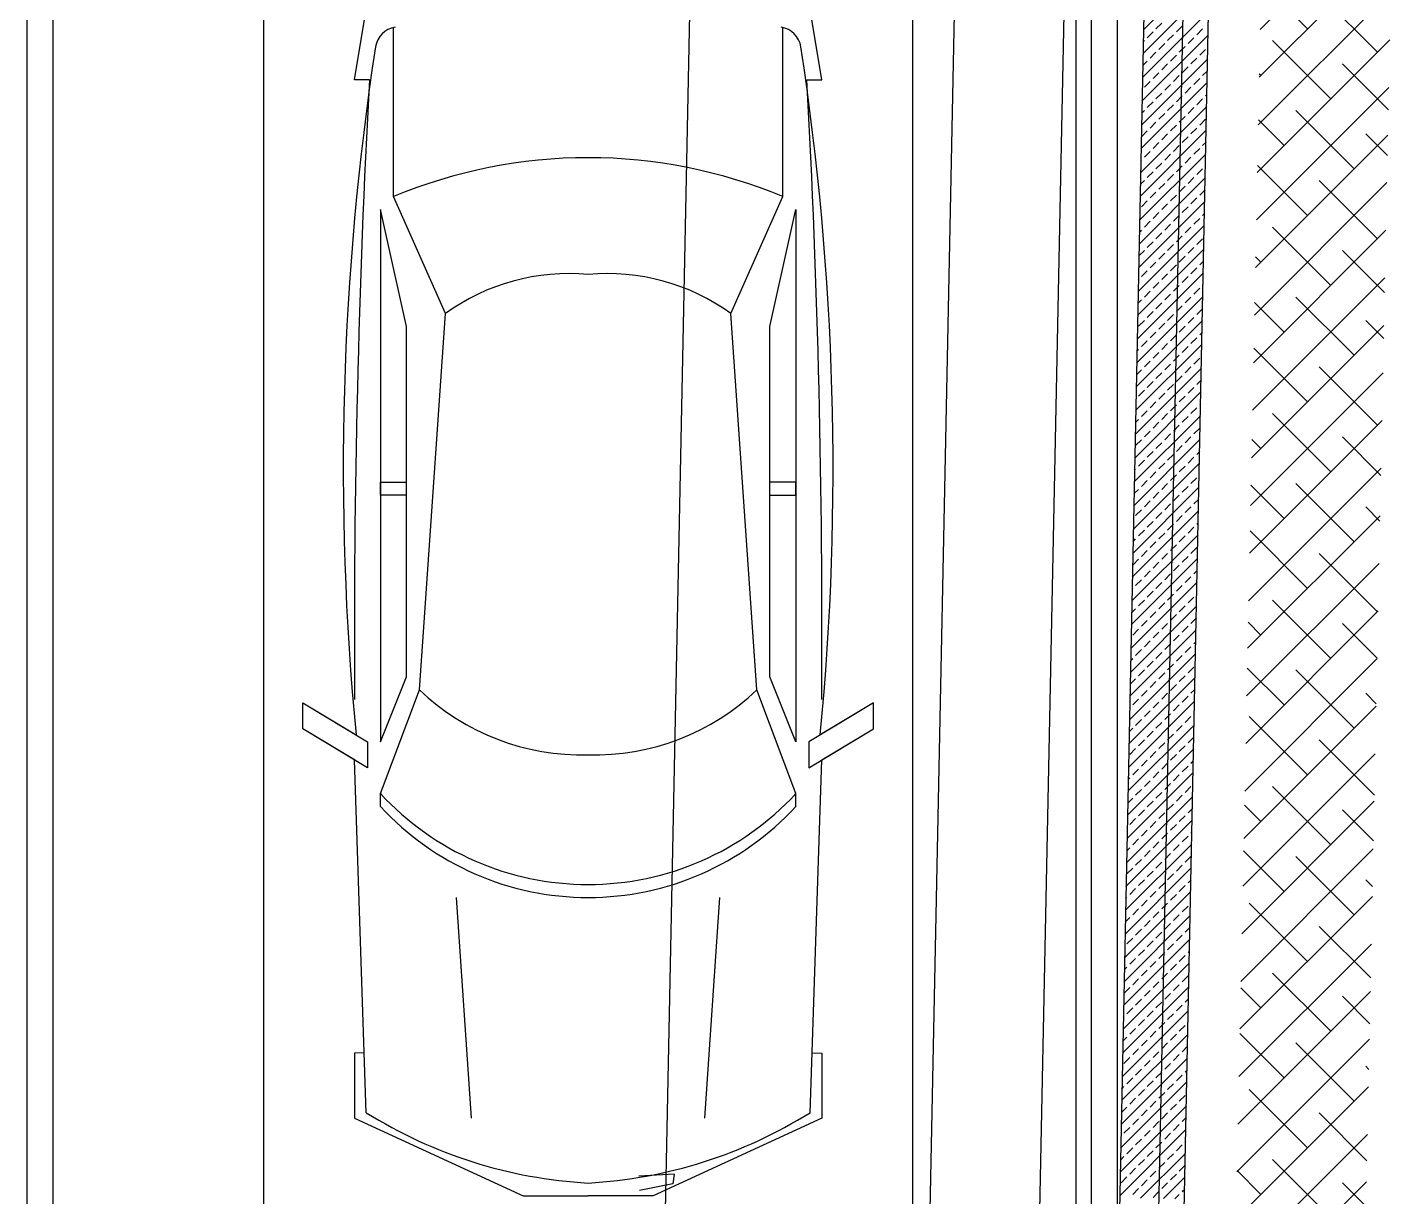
# Model space of a CAD drawing. Header units: millimetres. Extents: x 43168.9 to 43194.6, y -25545.1 to -25543.4.
# Drawn here: x 43171.0301 to 43171.1353, y -25544.7537 to -25544.6636 of the extents above; entities that cross this region are included whole.
import ezdxf

# ---------------------------------------------------------------- set-up
doc = ezdxf.new("R2010")
doc.units = ezdxf.units.MM
doc.header["$LTSCALE"] = 200
doc.linetypes.add('DASHDOT', pattern=[1, 0.5, -0.25, 0, -0.25])
doc.linetypes.add('DASHDOT2', pattern=[0.5, 0.25, -0.125, 0, -0.125])
for name, color, linetype in [('aks_sgh', 5, 'DASHDOT2'), ('kolon-b.a_sgh', 6, 'Continuous'), ('merdi_sgh', 3, 'Continuous'), ('olcuic_sgh', 183, 'Continuous'), ('sembol_sgh', 8, 'Continuous'), ('tarama-betonarme_sgh', 223, 'Continuous'), ('tarama-zemin_sgh', 197, 'Continuous'), ('yapi-yaklasma_sgh', 41, 'DASHDOT')]:
    doc.layers.add(name, color=color, linetype=linetype)

msp = doc.modelspace()

# ---------------------------------------------------------------- linework, layer by layer
at = {"color": 0}
for p, q in [((43171.05528721934, -25544.6676161719), (43171.05606099041, -25544.6629735455)), ((43171.09128782793, -25544.6676161719), (43171.09051405686, -25544.6629735455)), ((43171.05828727006, -25544.67661632405), (43171.05828727006, -25544.66359196309)), ((43171.08828777722, -25544.67661632405), (43171.08828777722, -25544.66359196309)), ((43171.05642898903, -25544.6676161719), (43171.05528721934, -25544.6676161719)), ((43171.05628723625, -25544.6676161719), (43171.05528721934, -25544.6676161719)), ((43171.09014605825, -25544.6676161719), (43171.09128782793, -25544.6676161719)), ((43171.09028781103, -25544.6676161719), (43171.09128782793, -25544.6676161719)), ((43171.06228733769, -25544.68561647619), (43171.05828727006, -25544.67661632405)), ((43171.08428770959, -25544.68561647619), (43171.08828777722, -25544.67661632405)), ((43171.05728725316, -25544.67761634095), (43171.05728725316, -25544.71861703406)), ((43171.05928728697, -25544.6866164931), (43171.05728725316, -25544.67761634095)), ((43171.08728776031, -25544.6866164931), (43171.08928779412, -25544.67761634095)), ((43171.08928779412, -25544.67761634095), (43171.08928779412, -25544.71861703406)), ((43171.05928728697, -25544.71361694954), (43171.05928728697, -25544.6866164931)), ((43171.06028730387, -25544.71461696644), (43171.06228733769, -25544.68561647619)), ((43171.0862877434, -25544.71461696644), (43171.08428770959, -25544.68561647619)), ((43171.08728776031, -25544.71361694954), (43171.08728776031, -25544.6866164931)), ((43171.05728725316, -25544.69861669596), (43171.05928728697, -25544.69861669596)), ((43171.05728725316, -25544.69961671287), (43171.05728725316, -25544.69861669596)), ((43171.08928779412, -25544.69861669596), (43171.08728776031, -25544.69861669596)), ((43171.08928779412, -25544.69961671287), (43171.08928779412, -25544.69861669596)), ((43171.05928728697, -25544.69961671287), (43171.05728725316, -25544.69961671287)), ((43171.08728776031, -25544.69961671287), (43171.08928779412, -25544.69961671287)), ((43171.05728725316, -25544.71861703406), (43171.05928728697, -25544.71361694954)), ((43171.08928779412, -25544.71861703406), (43171.08728776031, -25544.71361694954)), ((43171.05728725316, -25544.72261710168), (43171.06028730387, -25544.71461696644)), ((43171.08928779412, -25544.72261710168), (43171.0862877434, -25544.71461696644)), ((43171.05128715173, -25544.71561698335), (43171.05528721934, -25544.71801702392)), ((43171.05128715173, -25544.71761701716), (43171.05128715173, -25544.71561698335)), ((43171.05128715173, -25544.71561698335), (43171.05628723625, -25544.71861703406)), ((43171.05128715173, -25544.71761701716), (43171.05128715173, -25544.71561698335)), ((43171.09528789555, -25544.71561698335), (43171.09028781103, -25544.71861703406)), ((43171.09528789555, -25544.71561698335), (43171.09128782793, -25544.71801702392)), ((43171.09528789555, -25544.71761701716), (43171.09528789555, -25544.71561698335)), ((43171.09528789555, -25544.71761701716), (43171.09528789555, -25544.71561698335)), ((43171.05528721934, -25544.72001705773), (43171.05128715173, -25544.71761701716)), ((43171.05628723625, -25544.72061706788), (43171.05128715173, -25544.71761701716)), ((43171.09028781103, -25544.72061706788), (43171.09528789555, -25544.71761701716)), ((43171.09128782793, -25544.72001705773), (43171.09528789555, -25544.71761701716)), ((43171.05628723625, -25544.71861703406), (43171.05628723625, -25544.72061706788)), ((43171.09028781103, -25544.71861703406), (43171.09028781103, -25544.72061706788)), ((43171.05619026662, -25544.74720028714), (43171.05528721934, -25544.72001705773)), ((43171.09038478065, -25544.74720028714), (43171.09128782793, -25544.72001705773)), ((43171.05728725316, -25544.72361711859), (43171.05728725316, -25544.72261710168)), ((43171.08928779412, -25544.72361711859), (43171.08928779412, -25544.72261710168)), ((43171.06428737149, -25544.74761752432), (43171.06313109156, -25544.73061723693)), ((43171.08228767579, -25544.74761752432), (43171.08344395571, -25544.73061723693)), ((43171.05603719331, -25544.74259252509), (43171.05527667525, -25544.74261743979)), ((43171.05527667525, -25544.74261743979), (43171.05527667525, -25544.74761752432)), ((43171.05528721934, -25544.74261743979), (43171.05527667525, -25544.74261743979)), ((43171.05527667525, -25544.74261743979), (43171.05527667525, -25544.74761752432)), ((43171.09053785397, -25544.74259252509), (43171.09129837203, -25544.74261743979)), ((43171.09128782793, -25544.74261743979), (43171.09129837203, -25544.74261743979)), ((43171.09129837203, -25544.74261743979), (43171.09129837203, -25544.74761752432)), ((43171.09129837203, -25544.74261743979), (43171.09129837203, -25544.74761752432)), ((43171.05527667525, -25544.74761752432), (43171.06828743911, -25544.75361762575)), ((43171.05527667525, -25544.74761752432), (43171.06828743911, -25544.75361762575)), ((43171.09129837203, -25544.74761752432), (43171.07828760816, -25544.75361762575)), ((43171.09129837203, -25544.74761752432), (43171.07828760816, -25544.75361762575)), ((43171.07992424414, -25544.75193862839), (43171.07717938325, -25544.75209323814)), ((43171.07981662726, -25544.75268935097), (43171.07725175819, -25544.75319853672)), ((43171.07992424414, -25544.75193862839), (43171.07981662726, -25544.75268935097)), ((43171.06828743911, -25544.75361762575), (43171.07328752364, -25544.75361762575)), ((43171.06828743911, -25544.75361762575), (43171.07328752364, -25544.75361762575)), ((43171.07828760816, -25544.75361762575), (43171.07328752364, -25544.75361762575)), ((43171.07828760816, -25544.75361762575), (43171.07328752364, -25544.75361762575))]:
    msp.add_line(p, q, dxfattribs=at)
for centre, radius, start, end in [((43171.05867417632, -25544.66534988902), 0.0018, 98.48846310337991, 171.2761802045768), ((43171.08790087096, -25544.66534988902), 0.0018, 8.723819795423168, 81.51153689662009), ((43171.26880045002, -25544.69759313594), 0.2143856953616721, 171.2761802045768, 185.4842277778909), ((43170.87777459725, -25544.69759313594), 0.2143856953616721, 354.515772222109, 8.723819795423168), ((43171.84584425584, -25544.71038085219), 0.7905727552520726, 176.8991693323293, 180.3613074809916), ((43170.30073079144, -25544.71038085219), 0.7905727552520726, 359.6386925190084, 3.100830667670746), ((43171.07328752364, -25544.71261693263), 0.03900065930309958, 90, 112.6198643868536), ((43171.07328752364, -25544.71261693263), 0.03900065930309958, 67.38013561314642, 90), ((43171.07178749828, -25544.69878336545), 0.01623637964533992, 84.69907341928379, 125.8111643291812), ((43171.074787549, -25544.69878336545), 0.01623637964533992, 54.18883567081875, 95.30092658071621), ((43171.07278751519, -25544.70151674499), 0.0181072108613248, 226.3426240035144, 271.5823546075634), ((43171.07378753209, -25544.70151674499), 0.0181072108613248, 268.4176453924366, 313.6573759964856), ((43171.07328752364, -25544.70783113745), 0.02178608257773878, 222.7412450444117, 270), ((43171.07328752364, -25544.70783113745), 0.02178608257773878, 270, 317.2587549555883), ((43171.07328752364, -25544.70883115435), 0.02178608257773878, 222.7412450444117, 270), ((43171.07328752364, -25544.70883115435), 0.02178608257773878, 270, 317.2587549555883), ((43171.07528755745, -25544.71661700025), 0.03605612228057108, 238.0178791804202, 266.8201704582467), ((43171.07128748983, -25544.71661700025), 0.03605612228057108, 273.1798295417533, 301.9821208195798)]:
    msp.add_arc(centre, radius, start, end, dxfattribs=at)
at = {"layer": 'aks_sgh'}
for p, q in [((43171.11087904171, -25543.74091939969), (43171.11087904171, -25544.78991939969)), ((43171.13362054733, -25543.95248021049), (43171.11700293706, -25544.76581288985))]:
    msp.add_line(p, q, dxfattribs=at)
at = {"layer": 'kolon-b.a_sgh'}
for p, q in [((43171.11654497791, -25544.64085749603), (43171.11406195805, -25544.76288187019)), ((43171.11896358973, -25544.76776690297), (43171.12154393463, -25544.64095963285))]:
    msp.add_line(p, q, dxfattribs=at)
at = {"layer": 'merdi_sgh'}
for p, q in [((43171.03006195804, -25544.76288187019), (43171.03006195804, -25544.64088187019)), ((43171.11406195805, -25544.64088187019), (43171.11406195805, -25544.76288187019)), ((43171.03206195805, -25544.76088187019), (43171.03206195805, -25544.64288187019)), ((43171.11206195805, -25544.64288187019), (43171.11206195805, -25544.76088187019))]:
    msp.add_line(p, q, dxfattribs=at)
at = {"layer": 'olcuic_sgh'}
for p, q in [((43171.11590449738, -25543.95393292193), (43171.09944451843, -25544.76283447815)), ((43171.11659371341, -25544.33544400983), (43171.10788574792, -25544.76338421907))]:
    msp.add_line(p, q, dxfattribs=at)
at = {"layer": 'sembol_sgh'}
for p, q in [((43171.04828752364, -25544.75537539354), (43171.04828752364, -25544.65537539354)), ((43171.09828752364, -25544.65537539354), (43171.09828752364, -25544.75537539354))]:
    msp.add_line(p, q, dxfattribs=at)
at = {"layer": 'tarama-betonarme_sgh'}
for p, q in [((43171.11607875423, -25544.66376937594), (43171.12118366688, -25544.65866446328)), ((43171.11604144805, -25544.66560273334), (43171.12114636071, -25544.66049782068)), ((43171.11600414188, -25544.66743609074), (43171.12110905453, -25544.66233117808)), ((43171.11704861039, -25544.66369754577), (43171.1174976232, -25544.66324853296)), ((43171.1159668357, -25544.66926944814), (43171.12107174836, -25544.66416453548)), ((43171.11637509119, -25544.66437106498), (43171.11682410399, -25544.66392205218)), ((43171.117946636, -25544.66459557138), (43171.11839564881, -25544.66414655858)), ((43171.11862015521, -25544.66392205218), (43171.11906916802, -25544.66347303937)), ((43171.11951818083, -25544.66482007779), (43171.11996719363, -25544.66437106498)), ((43171.12019170004, -25544.66414655858), (43171.12064071284, -25544.66369754577)), ((43171.11606010113, -25544.66468605503), (43171.11615058478, -25544.66459557138)), ((43171.11659959759, -25544.6659426098), (43171.11704861039, -25544.665493597)), ((43171.1172731168, -25544.66526909059), (43171.1177221296, -25544.66482007779)), ((43171.11884466161, -25544.665493597), (43171.11929367443, -25544.66504458419)), ((43171.12041620644, -25544.6657181034), (43171.12086521924, -25544.66526909059)), ((43171.11592952952, -25544.67110280554), (43171.12103444218, -25544.66599789288)), ((43171.11602279496, -25544.66651941243), (43171.11637509119, -25544.6661671162)), ((43171.1174976232, -25544.66684063541), (43171.117946636, -25544.66639162261)), ((43171.11817114241, -25544.6661671162), (43171.11862015521, -25544.6657181034)), ((43171.11906916802, -25544.66706514182), (43171.11951818083, -25544.66661612901)), ((43171.11974268723, -25544.66639162261), (43171.12019170004, -25544.6659426098)), ((43171.11682410399, -25544.66751415462), (43171.1172731168, -25544.66706514182)), ((43171.11839564881, -25544.66773866102), (43171.11884466161, -25544.66728964822)), ((43171.11996719363, -25544.66796316743), (43171.12041620644, -25544.66751415462)), ((43171.12064071284, -25544.66728964822), (43171.12101578908, -25544.66691457198)), ((43171.11589222334, -25544.67293616294), (43171.120997136, -25544.66783125028)), ((43171.11615058478, -25544.66818767383), (43171.11659959759, -25544.66773866102)), ((43171.11704861039, -25544.66908569944), (43171.1174976232, -25544.66863668664)), ((43171.1177221296, -25544.66841218024), (43171.11817114241, -25544.66796316743)), ((43171.11929367443, -25544.66863668664), (43171.11974268723, -25544.66818767383)), ((43171.11585491717, -25544.67476952034), (43171.12095982982, -25544.66966460769)), ((43171.11637509119, -25544.66975921865), (43171.11682410399, -25544.66931020585)), ((43171.117946636, -25544.66998372506), (43171.11839564881, -25544.66953471225)), ((43171.11862015521, -25544.66931020585), (43171.11906916802, -25544.66886119304)), ((43171.11951818083, -25544.67020823146), (43171.11996719363, -25544.66975921865)), ((43171.12019170004, -25544.66953471225), (43171.12064071284, -25544.66908569944)), ((43171.12086521924, -25544.66886119304), (43171.1209784829, -25544.66874792938)), ((43171.1159481826, -25544.67018612723), (43171.11615058478, -25544.66998372506)), ((43171.1172731168, -25544.67065724427), (43171.1177221296, -25544.67020823146)), ((43171.11884466161, -25544.67088175067), (43171.11929367443, -25544.67043273786)), ((43171.12041620644, -25544.67110625707), (43171.12086521924, -25544.67065724427)), ((43171.115817611, -25544.67660287774), (43171.12092252365, -25544.67149796509)), ((43171.11592607838, -25544.67200428268), (43171.11637509119, -25544.67155526988)), ((43171.11659959759, -25544.67133076347), (43171.11704861039, -25544.67088175067)), ((43171.1174976232, -25544.67222878909), (43171.117946636, -25544.67177977628)), ((43171.11817114241, -25544.67155526988), (43171.11862015521, -25544.67110625707)), ((43171.11974268723, -25544.67177977628), (43171.12019170004, -25544.67133076347)), ((43171.11682410399, -25544.6729023083), (43171.1172731168, -25544.67245329549)), ((43171.11839564881, -25544.6731268147), (43171.11884466161, -25544.67267780189)), ((43171.11906916802, -25544.67245329549), (43171.11951818083, -25544.67200428268)), ((43171.11996719363, -25544.6733513211), (43171.12041620644, -25544.6729023083)), ((43171.12064071284, -25544.67267780189), (43171.12090387055, -25544.67241464418)), ((43171.11578030482, -25544.67843623514), (43171.12088521748, -25544.67333132249)), ((43171.11587357025, -25544.67385284204), (43171.11592607838, -25544.67380033391)), ((43171.11615058478, -25544.67357582751), (43171.11659959759, -25544.6731268147)), ((43171.1177221296, -25544.67380033391), (43171.11817114241, -25544.6733513211)), ((43171.11929367443, -25544.67402484031), (43171.11974268723, -25544.67357582751)), ((43171.11637509119, -25544.67514737233), (43171.11682410399, -25544.67469835952)), ((43171.11704861039, -25544.67447385312), (43171.1174976232, -25544.67402484031)), ((43171.117946636, -25544.67537187873), (43171.11839564881, -25544.67492286592)), ((43171.11862015521, -25544.67469835952), (43171.11906916802, -25544.67424934671)), ((43171.12019170004, -25544.67492286592), (43171.12064071284, -25544.67447385312)), ((43171.12086521924, -25544.67424934671), (43171.12086656438, -25544.67424800158)), ((43171.11574299864, -25544.68026959254), (43171.1208479113, -25544.67516467989)), ((43171.11583626407, -25544.67568619944), (43171.11615058478, -25544.67537187873)), ((43171.1172731168, -25544.67604539794), (43171.1177221296, -25544.67559638513)), ((43171.11884466161, -25544.67626990434), (43171.11929367443, -25544.67582089153)), ((43171.11951818083, -25544.67559638513), (43171.11996719363, -25544.67514737233)), ((43171.12041620644, -25544.67649441075), (43171.1208292582, -25544.67608135898)), ((43171.11570569246, -25544.68210294994), (43171.12081060512, -25544.67699803729)), ((43171.11592607838, -25544.67739243636), (43171.11637509119, -25544.67694342355)), ((43171.11659959759, -25544.67671891715), (43171.11704861039, -25544.67626990434)), ((43171.11817114241, -25544.67694342355), (43171.11862015521, -25544.67649441075)), ((43171.11974268723, -25544.67716792995), (43171.12019170004, -25544.67671891715)), ((43171.11682410399, -25544.67829046197), (43171.1172731168, -25544.67784144916)), ((43171.1174976232, -25544.67761694276), (43171.117946636, -25544.67716792995)), ((43171.11839564881, -25544.67851496837), (43171.11884466161, -25544.67806595557)), ((43171.11906916802, -25544.67784144916), (43171.11951818083, -25544.67739243636)), ((43171.12064071284, -25544.67806595557), (43171.12079195202, -25544.67791471638)), ((43171.11566838629, -25544.68393630734), (43171.12077329894, -25544.67883139469)), ((43171.11576165172, -25544.67935291424), (43171.11592607838, -25544.67918848758)), ((43171.11615058478, -25544.67896398118), (43171.11659959759, -25544.67851496837)), ((43171.1177221296, -25544.67918848758), (43171.11817114241, -25544.67873947477)), ((43171.11929367443, -25544.67941299398), (43171.11974268723, -25544.67896398118)), ((43171.11996719363, -25544.67873947477), (43171.12041620644, -25544.67829046197)), ((43171.11637509119, -25544.680535526), (43171.11682410399, -25544.68008651319)), ((43171.11704861039, -25544.67986200679), (43171.1174976232, -25544.67941299398)), ((43171.11862015521, -25544.68008651319), (43171.11906916802, -25544.67963750039)), ((43171.12019170004, -25544.68031101959), (43171.12064071284, -25544.67986200679)), ((43171.11563108011, -25544.68576966475), (43171.12073599276, -25544.68066475209)), ((43171.11572434555, -25544.68118627164), (43171.11615058478, -25544.6807600324)), ((43171.1172731168, -25544.68143355161), (43171.1177221296, -25544.68098453881)), ((43171.117946636, -25544.6807600324), (43171.11839564881, -25544.68031101959)), ((43171.11884466161, -25544.68165805801), (43171.11929367443, -25544.68120904521)), ((43171.11951818083, -25544.68098453881), (43171.11996719363, -25544.680535526)), ((43171.11592607838, -25544.68278059003), (43171.11637509119, -25544.68233157722)), ((43171.11659959759, -25544.68210707082), (43171.11704861039, -25544.68165805801)), ((43171.11817114241, -25544.68233157722), (43171.11862015521, -25544.68188256442)), ((43171.11974268723, -25544.68255608363), (43171.12019170004, -25544.68210707082)), ((43171.12041620644, -25544.68188256442), (43171.12071733967, -25544.68158143118)), ((43171.11559377393, -25544.68760302215), (43171.12069868659, -25544.68249810949)), ((43171.11568703937, -25544.68301962904), (43171.11570157197, -25544.68300509643)), ((43171.11682410399, -25544.68367861564), (43171.1172731168, -25544.68322960283)), ((43171.1174976232, -25544.68300509643), (43171.117946636, -25544.68255608363)), ((43171.11839564881, -25544.68390312204), (43171.11884466161, -25544.68345410924)), ((43171.11906916802, -25544.68322960283), (43171.11951818083, -25544.68278059003)), ((43171.12064071284, -25544.68345410924), (43171.12068003349, -25544.68341478859)), ((43171.11555646776, -25544.68943637955), (43171.12066138041, -25544.68433146689)), ((43171.11615058478, -25544.68435213485), (43171.11659959759, -25544.68390312204)), ((43171.1177221296, -25544.68457664125), (43171.11817114241, -25544.68412762845)), ((43171.11929367443, -25544.68480114766), (43171.11974268723, -25544.68435213485)), ((43171.11996719363, -25544.68412762845), (43171.12041620644, -25544.68367861564)), ((43171.11564973319, -25544.68485298644), (43171.11592607838, -25544.68457664125)), ((43171.11637509119, -25544.68592367967), (43171.11682410399, -25544.68547466687)), ((43171.11704861039, -25544.68525016046), (43171.1174976232, -25544.68480114766)), ((43171.11862015521, -25544.68547466687), (43171.11906916802, -25544.68502565406)), ((43171.12019170004, -25544.68569917327), (43171.12064071284, -25544.68525016046)), ((43171.11551916158, -25544.69126973695), (43171.12062407424, -25544.68616482429)), ((43171.11570157197, -25544.68659719888), (43171.11615058478, -25544.68614818608)), ((43171.1172731168, -25544.68682170528), (43171.1177221296, -25544.68637269248)), ((43171.117946636, -25544.68614818608), (43171.11839564881, -25544.68569917327)), ((43171.11884466161, -25544.68704621169), (43171.11929367443, -25544.68659719888)), ((43171.11951818083, -25544.68637269248), (43171.11996719363, -25544.68592367967)), ((43171.11659959759, -25544.68749522449), (43171.11704861039, -25544.68704621169)), ((43171.11817114241, -25544.6877197309), (43171.11862015521, -25544.68727071809)), ((43171.11974268723, -25544.6879442373), (43171.12019170004, -25544.68749522449)), ((43171.12041620644, -25544.68727071809), (43171.12060542114, -25544.68708150339)), ((43171.11548185541, -25544.69310309435), (43171.12058676806, -25544.68799818169)), ((43171.11557512084, -25544.68851970124), (43171.11570157197, -25544.6883932501)), ((43171.11592607838, -25544.6881687437), (43171.11637509119, -25544.6877197309)), ((43171.11682410399, -25544.68906676932), (43171.1172731168, -25544.68861775651)), ((43171.1174976232, -25544.6883932501), (43171.117946636, -25544.6879442373)), ((43171.11906916802, -25544.68861775651), (43171.11951818083, -25544.6881687437)), ((43171.11615058478, -25544.68974028852), (43171.11659959759, -25544.68929127572)), ((43171.1177221296, -25544.68996479492), (43171.11817114241, -25544.68951578212)), ((43171.11839564881, -25544.68929127572), (43171.11884466161, -25544.68884226291)), ((43171.11929367443, -25544.69018930133), (43171.11974268723, -25544.68974028852)), ((43171.11996719363, -25544.68951578212), (43171.12041620644, -25544.68906676932)), ((43171.11544454923, -25544.69493645175), (43171.12054946188, -25544.68983153909)), ((43171.11553781467, -25544.69035305864), (43171.11592607838, -25544.68996479492)), ((43171.11704861039, -25544.69063831414), (43171.1174976232, -25544.69018930133)), ((43171.11862015521, -25544.69086282054), (43171.11906916802, -25544.69041380773)), ((43171.12019170004, -25544.69108732694), (43171.12053080879, -25544.69074821819)), ((43171.11540724305, -25544.69676980915), (43171.12051215571, -25544.69166489649)), ((43171.11570157197, -25544.69198535255), (43171.11615058478, -25544.69153633975)), ((43171.11637509119, -25544.69131183334), (43171.11682410399, -25544.69086282054)), ((43171.1172731168, -25544.69220985896), (43171.1177221296, -25544.69176084615)), ((43171.117946636, -25544.69153633975), (43171.11839564881, -25544.69108732694)), ((43171.11951818083, -25544.69176084615), (43171.11996719363, -25544.69131183334)), ((43171.11659959759, -25544.69288337816), (43171.11704861039, -25544.69243436536)), ((43171.11817114241, -25544.69310788457), (43171.11862015521, -25544.69265887176)), ((43171.11884466161, -25544.69243436536), (43171.11929367443, -25544.69198535255)), ((43171.11974268723, -25544.69333239097), (43171.12019170004, -25544.69288337816)), ((43171.12041620644, -25544.69265887176), (43171.12049350261, -25544.69258157559)), ((43171.11536993687, -25544.69860316655), (43171.12047484953, -25544.6934982539)), ((43171.11546320231, -25544.69401977344), (43171.11570157197, -25544.69378140378)), ((43171.11592607838, -25544.69355689737), (43171.11637509119, -25544.69310788457)), ((43171.1174976232, -25544.69378140378), (43171.117946636, -25544.69333239097)), ((43171.11906916802, -25544.69400591018), (43171.11951818083, -25544.69355689737)), ((43171.11615058478, -25544.6951284422), (43171.11659959759, -25544.69467942939)), ((43171.11682410399, -25544.69445492298), (43171.1172731168, -25544.69400591018)), ((43171.1177221296, -25544.6953529486), (43171.11817114241, -25544.69490393579)), ((43171.11839564881, -25544.69467942939), (43171.11884466161, -25544.69423041658)), ((43171.11996719363, -25544.69490393579), (43171.12041620644, -25544.69445492298)), ((43171.1153326307, -25544.70043652395), (43171.12043754335, -25544.6953316113)), ((43171.11547706557, -25544.6958019614), (43171.11592607838, -25544.6953529486)), ((43171.11704861039, -25544.69602646781), (43171.1174976232, -25544.695577455)), ((43171.11862015521, -25544.69625097421), (43171.11906916802, -25544.6958019614)), ((43171.11929367443, -25544.695577455), (43171.11974268723, -25544.6951284422)), ((43171.11570157197, -25544.69737350623), (43171.11615058478, -25544.69692449342)), ((43171.11637509119, -25544.69669998702), (43171.11682410399, -25544.69625097421)), ((43171.117946636, -25544.69692449342), (43171.11839564881, -25544.69647548061)), ((43171.11951818083, -25544.69714899982), (43171.11996719363, -25544.69669998702)), ((43171.12019170004, -25544.69647548061), (43171.12041889026, -25544.69624829039)), ((43171.11529532453, -25544.70226988135), (43171.12040023717, -25544.6971649687)), ((43171.11538858995, -25544.69768648825), (43171.11547706557, -25544.69759801263)), ((43171.11659959759, -25544.69827153184), (43171.11704861039, -25544.69782251903)), ((43171.1172731168, -25544.69759801263), (43171.1177221296, -25544.69714899982)), ((43171.11817114241, -25544.69849603824), (43171.11862015521, -25544.69804702543)), ((43171.11884466161, -25544.69782251903), (43171.11929367443, -25544.69737350623)), ((43171.11525801835, -25544.70410323875), (43171.120362931, -25544.6989983261)), ((43171.11535128378, -25544.69951984565), (43171.11570157197, -25544.69916955745)), ((43171.11592607838, -25544.69894505105), (43171.11637509119, -25544.69849603824)), ((43171.1174976232, -25544.69916955745), (43171.117946636, -25544.69872054464)), ((43171.11906916802, -25544.69939406385), (43171.11951818083, -25544.69894505105)), ((43171.11974268723, -25544.69872054464), (43171.12019170004, -25544.69827153184)), ((43171.11615058478, -25544.70051659587), (43171.11659959759, -25544.70006758306)), ((43171.11682410399, -25544.69984307666), (43171.1172731168, -25544.69939406385)), ((43171.1177221296, -25544.70074110227), (43171.11817114241, -25544.70029208947)), ((43171.11839564881, -25544.70006758306), (43171.11884466161, -25544.69961857026)), ((43171.11996719363, -25544.70029208947), (43171.12034427791, -25544.69991500519)), ((43171.11522071217, -25544.70593659615), (43171.12032562483, -25544.7008316835)), ((43171.11547706557, -25544.70119011508), (43171.11592607838, -25544.70074110227)), ((43171.11704861039, -25544.70141462148), (43171.1174976232, -25544.70096560867)), ((43171.11862015521, -25544.70163912788), (43171.11906916802, -25544.70119011508)), ((43171.11929367443, -25544.70096560867), (43171.11974268723, -25544.70051659587)), ((43171.11570157197, -25544.7027616599), (43171.11615058478, -25544.70231264709)), ((43171.11637509119, -25544.70208814069), (43171.11682410399, -25544.70163912788)), ((43171.117946636, -25544.70231264709), (43171.11839564881, -25544.70186363429)), ((43171.11951818083, -25544.70253715349), (43171.11996719363, -25544.70208814069)), ((43171.12019170004, -25544.70186363429), (43171.12030697173, -25544.70174836259)), ((43171.11518340599, -25544.70776995355), (43171.12028831865, -25544.7026650409)), ((43171.11527667143, -25544.70318656045), (43171.11547706557, -25544.7029861663)), ((43171.11659959759, -25544.70365968551), (43171.11704861039, -25544.70321067271)), ((43171.1172731168, -25544.7029861663), (43171.1177221296, -25544.70253715349)), ((43171.11817114241, -25544.70388419191), (43171.11862015521, -25544.70343517911)), ((43171.11884466161, -25544.70321067271), (43171.11929367443, -25544.7027616599)), ((43171.11514609982, -25544.70960331096), (43171.12025101247, -25544.7044983983)), ((43171.11592607838, -25544.70433320472), (43171.11637509119, -25544.70388419191)), ((43171.1174976232, -25544.70455771112), (43171.117946636, -25544.70410869832)), ((43171.11906916802, -25544.70478221753), (43171.11951818083, -25544.70433320472)), ((43171.11974268723, -25544.70410869832), (43171.12019170004, -25544.70365968551)), ((43171.11525255917, -25544.70500672393), (43171.11570157197, -25544.70455771112)), ((43171.11615058478, -25544.70590474954), (43171.11659959759, -25544.70545573673)), ((43171.11682410399, -25544.70523123033), (43171.1172731168, -25544.70478221753)), ((43171.11839564881, -25544.70545573673), (43171.11884466161, -25544.70500672393)), ((43171.11996719363, -25544.70568024314), (43171.12023235938, -25544.70541507739)), ((43171.11510879364, -25544.71143666836), (43171.12021370629, -25544.7063317557)), ((43171.11547706557, -25544.70657826875), (43171.11592607838, -25544.70612925594)), ((43171.11704861039, -25544.70680277515), (43171.1174976232, -25544.70635376235)), ((43171.1177221296, -25544.70612925594), (43171.11817114241, -25544.70568024314)), ((43171.11862015521, -25544.70702728155), (43171.11906916802, -25544.70657826875)), ((43171.11929367443, -25544.70635376235), (43171.11974268723, -25544.70590474954)), ((43171.11520205907, -25544.70685327525), (43171.11525255917, -25544.70680277515)), ((43171.11637509119, -25544.70747629436), (43171.11682410399, -25544.70702728155)), ((43171.117946636, -25544.70770080077), (43171.11839564881, -25544.70725178796)), ((43171.11951818083, -25544.70792530717), (43171.11996719363, -25544.70747629436)), ((43171.12019170004, -25544.70725178796), (43171.1201950532, -25544.7072484348)), ((43171.11507148746, -25544.71327002576), (43171.12017640012, -25544.7081651131)), ((43171.1151647529, -25544.70868663265), (43171.11547706557, -25544.70837431997)), ((43171.11570157197, -25544.70814981357), (43171.11615058478, -25544.70770080077)), ((43171.11659959759, -25544.70904783918), (43171.11704861039, -25544.70859882638)), ((43171.1172731168, -25544.70837431997), (43171.1177221296, -25544.70792530717)), ((43171.11884466161, -25544.70859882638), (43171.11929367443, -25544.70814981357)), ((43171.11592607838, -25544.70972135839), (43171.11637509119, -25544.70927234559)), ((43171.1174976232, -25544.70994586479), (43171.117946636, -25544.70949685199)), ((43171.11817114241, -25544.70927234559), (43171.11862015521, -25544.70882333278)), ((43171.11906916802, -25544.7101703712), (43171.11951818083, -25544.70972135839)), ((43171.11974268723, -25544.70949685199), (43171.12015774702, -25544.7090817922)), ((43171.11503418129, -25544.71510338316), (43171.12013909394, -25544.7099984705)), ((43171.11525255917, -25544.7103948776), (43171.11570157197, -25544.70994586479)), ((43171.11682410399, -25544.710619384), (43171.1172731168, -25544.7101703712)), ((43171.11839564881, -25544.71084389041), (43171.11884466161, -25544.7103948776)), ((43171.11499687511, -25544.71693674056), (43171.12010178777, -25544.7118318279)), ((43171.11547706557, -25544.71196642242), (43171.11592607838, -25544.71151740962)), ((43171.11615058478, -25544.71129290321), (43171.11659959759, -25544.71084389041)), ((43171.11704861039, -25544.71219092883), (43171.1174976232, -25544.71174191602)), ((43171.1177221296, -25544.71151740962), (43171.11817114241, -25544.71106839681)), ((43171.11929367443, -25544.71174191602), (43171.11974268723, -25544.71129290321)), ((43171.11996719363, -25544.71106839681), (43171.12012044084, -25544.7109151496)), ((43171.11509014054, -25544.71235334745), (43171.11525255917, -25544.71219092883)), ((43171.11637509119, -25544.71286444804), (43171.11682410399, -25544.71241543523)), ((43171.117946636, -25544.71308895444), (43171.11839564881, -25544.71263994163)), ((43171.11862015521, -25544.71241543523), (43171.11906916802, -25544.71196642242)), ((43171.11951818083, -25544.71331346084), (43171.11996719363, -25544.71286444804)), ((43171.11495956893, -25544.71877009796), (43171.12006448159, -25544.7136651853)), ((43171.11505283436, -25544.71418670485), (43171.11547706557, -25544.71376247365)), ((43171.11570157197, -25544.71353796724), (43171.11615058478, -25544.71308895444)), ((43171.1172731168, -25544.71376247365), (43171.1177221296, -25544.71331346084)), ((43171.11884466161, -25544.71398698005), (43171.11929367443, -25544.71353796724)), ((43171.11592607838, -25544.71510951206), (43171.11637509119, -25544.71466049926)), ((43171.11659959759, -25544.71443599286), (43171.11704861039, -25544.71398698005)), ((43171.1174976232, -25544.71533401847), (43171.117946636, -25544.71488500566)), ((43171.11817114241, -25544.71466049926), (43171.11862015521, -25544.71421148645)), ((43171.11974268723, -25544.71488500566), (43171.12004582849, -25544.7145818644)), ((43171.11492226276, -25544.72060345536), (43171.12002717541, -25544.7154985427)), ((43171.11501552819, -25544.71602006225), (43171.11502805277, -25544.71600753768)), ((43171.11525255917, -25544.71578303128), (43171.11570157197, -25544.71533401847)), ((43171.11682410399, -25544.71600753768), (43171.1172731168, -25544.71555852487)), ((43171.11839564881, -25544.71623204408), (43171.11884466161, -25544.71578303128)), ((43171.11906916802, -25544.71555852487), (43171.11951818083, -25544.71510951206)), ((43171.11547706557, -25544.7173545761), (43171.11592607838, -25544.71690556329)), ((43171.11615058478, -25544.71668105689), (43171.11659959759, -25544.71623204408)), ((43171.11704861039, -25544.7175790825), (43171.1174976232, -25544.71713006969)), ((43171.1177221296, -25544.71690556329), (43171.11817114241, -25544.71645655048)), ((43171.11929367443, -25544.71713006969), (43171.11974268723, -25544.71668105689)), ((43171.11996719363, -25544.71645655048), (43171.12000852232, -25544.7164152218)), ((43171.11488495658, -25544.72243681276), (43171.11998986924, -25544.7173319001)), ((43171.11497822202, -25544.71785341965), (43171.11525255917, -25544.7175790825)), ((43171.11637509119, -25544.71825260171), (43171.11682410399, -25544.7178035889)), ((43171.117946636, -25544.71847710811), (43171.11839564881, -25544.7180280953)), ((43171.11862015521, -25544.7178035889), (43171.11906916802, -25544.7173545761)), ((43171.1148476504, -25544.72427017016), (43171.11995256306, -25544.71916525751)), ((43171.11502805277, -25544.71959964012), (43171.11547706557, -25544.71915062732)), ((43171.11570157197, -25544.71892612092), (43171.11615058478, -25544.71847710811)), ((43171.1172731168, -25544.71915062732), (43171.1177221296, -25544.71870161451)), ((43171.11884466161, -25544.71937513372), (43171.11929367443, -25544.71892612092)), ((43171.11951818083, -25544.71870161451), (43171.11996719363, -25544.71825260171)), ((43171.11592607838, -25544.72049766574), (43171.11637509119, -25544.72004865293)), ((43171.11659959759, -25544.71982414653), (43171.11704861039, -25544.71937513372)), ((43171.1174976232, -25544.72072217214), (43171.117946636, -25544.72027315934)), ((43171.11817114241, -25544.72004865293), (43171.11862015521, -25544.71959964012)), ((43171.11974268723, -25544.72027315934), (43171.11993390996, -25544.7200819366)), ((43171.11481034422, -25544.72610352756), (43171.11991525688, -25544.72099861491)), ((43171.11525255917, -25544.72117118494), (43171.11570157197, -25544.72072217214)), ((43171.11682410399, -25544.72139569135), (43171.1172731168, -25544.72094667854)), ((43171.11839564881, -25544.72162019775), (43171.11884466161, -25544.72117118494)), ((43171.11906916802, -25544.72094667854), (43171.11951818083, -25544.72049766574)), ((43171.11490360966, -25544.72152013446), (43171.11502805277, -25544.72139569135)), ((43171.11547706557, -25544.72274272977), (43171.11592607838, -25544.72229371696)), ((43171.11615058478, -25544.72206921056), (43171.11659959759, -25544.72162019775)), ((43171.1177221296, -25544.72229371696), (43171.11817114241, -25544.72184470416)), ((43171.11929367443, -25544.72251822336), (43171.11974268723, -25544.72206921056)), ((43171.11477303805, -25544.72793688496), (43171.1198779507, -25544.72283197231)), ((43171.11486630348, -25544.72335349186), (43171.11525255917, -25544.72296723617)), ((43171.11637509119, -25544.72364075538), (43171.11682410399, -25544.72319174257)), ((43171.11704861039, -25544.72296723617), (43171.1174976232, -25544.72251822336)), ((43171.117946636, -25544.72386526178), (43171.11839564881, -25544.72341624898)), ((43171.11862015521, -25544.72319174257), (43171.11906916802, -25544.72274272977)), ((43171.11570157197, -25544.72431427459), (43171.11615058478, -25544.72386526178)), ((43171.1172731168, -25544.72453878099), (43171.1177221296, -25544.72408976818)), ((43171.11884466161, -25544.7247632874), (43171.11929367443, -25544.72431427459)), ((43171.11951818083, -25544.72408976818), (43171.11985929761, -25544.7237486514)), ((43171.11473573188, -25544.72977024236), (43171.11984064453, -25544.72466532971)), ((43171.11502805277, -25544.7249877938), (43171.11547706557, -25544.72453878099)), ((43171.11592607838, -25544.72588581941), (43171.11637509119, -25544.7254368066)), ((43171.11659959759, -25544.7252123002), (43171.11704861039, -25544.7247632874)), ((43171.11817114241, -25544.7254368066), (43171.11862015521, -25544.7249877938)), ((43171.1146984257, -25544.73160359976), (43171.11980333836, -25544.72649868711)), ((43171.11525255917, -25544.72655933862), (43171.11570157197, -25544.72611032581)), ((43171.11682410399, -25544.72678384502), (43171.1172731168, -25544.72633483222)), ((43171.1174976232, -25544.72611032581), (43171.117946636, -25544.72566131301)), ((43171.11839564881, -25544.72700835143), (43171.11884466161, -25544.72655933862)), ((43171.11906916802, -25544.72633483222), (43171.11951818083, -25544.72588581941)), ((43171.11974268723, -25544.72566131301), (43171.11982199144, -25544.7255820088)), ((43171.11479169113, -25544.72702020666), (43171.11502805277, -25544.72678384502)), ((43171.11615058478, -25544.72745736423), (43171.11659959759, -25544.72700835143)), ((43171.1177221296, -25544.72768187063), (43171.11817114241, -25544.72723285783)), ((43171.11929367443, -25544.72790637704), (43171.11974268723, -25544.72745736423)), ((43171.11466111952, -25544.73343695717), (43171.11976603218, -25544.72833204451)), ((43171.11480354636, -25544.72880440265), (43171.11525255917, -25544.72835538985)), ((43171.11547706557, -25544.72813088344), (43171.11592607838, -25544.72768187063)), ((43171.11637509119, -25544.72902890905), (43171.11682410399, -25544.72857989625)), ((43171.11704861039, -25544.72835538985), (43171.1174976232, -25544.72790637704)), ((43171.11862015521, -25544.72857989625), (43171.11906916802, -25544.72813088344)), ((43171.11570157197, -25544.72970242826), (43171.11615058478, -25544.72925341545)), ((43171.1172731168, -25544.72992693467), (43171.1177221296, -25544.72947792186)), ((43171.117946636, -25544.72925341545), (43171.11839564881, -25544.72880440265)), ((43171.11884466161, -25544.73015144107), (43171.11929367443, -25544.72970242826)), ((43171.11951818083, -25544.72947792186), (43171.11974737908, -25544.7292487236)), ((43171.11462381334, -25544.73527031457), (43171.119728726, -25544.73016540191)), ((43171.11471707878, -25544.73068692146), (43171.11480354636, -25544.73060045387)), ((43171.11502805277, -25544.73037594747), (43171.11547706557, -25544.72992693467)), ((43171.11659959759, -25544.73060045387), (43171.11704861039, -25544.73015144107)), ((43171.11817114241, -25544.73082496028), (43171.11862015521, -25544.73037594747)), ((43171.11525255917, -25544.73194749229), (43171.11570157197, -25544.73149847949)), ((43171.11592607838, -25544.73127397308), (43171.11637509119, -25544.73082496028)), ((43171.11682410399, -25544.73217199869), (43171.1172731168, -25544.73172298589)), ((43171.1174976232, -25544.73149847949), (43171.117946636, -25544.73104946668)), ((43171.11906916802, -25544.73172298589), (43171.11951818083, -25544.73127397308)), ((43171.11458650717, -25544.73710367196), (43171.11969141982, -25544.73199875931)), ((43171.1146797726, -25544.73252027886), (43171.11502805277, -25544.73217199869)), ((43171.11615058478, -25544.7328455179), (43171.11659959759, -25544.7323965051)), ((43171.1177221296, -25544.73307002431), (43171.11817114241, -25544.7326210115)), ((43171.11839564881, -25544.7323965051), (43171.11884466161, -25544.73194749229)), ((43171.11929367443, -25544.73329453071), (43171.11967276673, -25544.73291543841)), ((43171.11454920099, -25544.73893702936), (43171.11965411365, -25544.73383211671)), ((43171.11480354636, -25544.73419255632), (43171.11525255917, -25544.73374354351)), ((43171.11547706557, -25544.73351903711), (43171.11592607838, -25544.73307002431)), ((43171.11637509119, -25544.73441706273), (43171.11682410399, -25544.73396804992)), ((43171.11704861039, -25544.73374354351), (43171.1174976232, -25544.73329453071)), ((43171.11862015521, -25544.73396804992), (43171.11906916802, -25544.73351903711)), ((43171.11570157197, -25544.73509058193), (43171.11615058478, -25544.73464156913)), ((43171.1172731168, -25544.73531508834), (43171.1177221296, -25544.73486607553)), ((43171.117946636, -25544.73464156913), (43171.11839564881, -25544.73419255632)), ((43171.11951818083, -25544.73486607553), (43171.11963546055, -25544.73474879581)), ((43171.11451189482, -25544.74077038676), (43171.11961680747, -25544.73566547411)), ((43171.11460516025, -25544.73618699366), (43171.11480354636, -25544.73598860755)), ((43171.11502805277, -25544.73576410114), (43171.11547706557, -25544.73531508834)), ((43171.11659959759, -25544.73598860755), (43171.11704861039, -25544.73553959474)), ((43171.11817114241, -25544.73621311395), (43171.11862015521, -25544.73576410114)), ((43171.11884466161, -25544.73553959474), (43171.11929367443, -25544.73509058193)), ((43171.11525255917, -25544.73733564596), (43171.11570157197, -25544.73688663316)), ((43171.11592607838, -25544.73666212675), (43171.11637509119, -25544.73621311395)), ((43171.11682410399, -25544.73756015237), (43171.1172731168, -25544.73711113956)), ((43171.1174976232, -25544.73688663316), (43171.117946636, -25544.73643762035)), ((43171.11906916802, -25544.73711113956), (43171.11951818083, -25544.73666212675)), ((43171.11447458864, -25544.74260374417), (43171.1195795013, -25544.73749883151)), ((43171.11457903996, -25544.73800916517), (43171.11502805277, -25544.73756015237)), ((43171.11615058478, -25544.73823367158), (43171.11659959759, -25544.73778465877)), ((43171.1177221296, -25544.73845817798), (43171.11817114241, -25544.73800916517)), ((43171.11839564881, -25544.73778465877), (43171.11884466161, -25544.73733564596)), ((43171.11480354636, -25544.73958071), (43171.11525255917, -25544.73913169719)), ((43171.11547706557, -25544.73890719079), (43171.11592607838, -25544.73845817798)), ((43171.11704861039, -25544.73913169719), (43171.1174976232, -25544.73868268438)), ((43171.11862015521, -25544.73935620359), (43171.11906916802, -25544.73890719079)), ((43171.11929367443, -25544.73868268438), (43171.1195608482, -25544.73841551061)), ((43171.11443728246, -25544.74443710157), (43171.11954219512, -25544.73933218891)), ((43171.11453054789, -25544.73985370846), (43171.11457903996, -25544.7398052164)), ((43171.11570157197, -25544.74047873561), (43171.11615058478, -25544.7400297228)), ((43171.11637509119, -25544.7398052164), (43171.11682410399, -25544.73935620359)), ((43171.1172731168, -25544.74070324201), (43171.1177221296, -25544.7402542292)), ((43171.117946636, -25544.7400297228), (43171.11839564881, -25544.73958071)), ((43171.11951818083, -25544.7402542292), (43171.11952354202, -25544.74024886801)), ((43171.11439997629, -25544.74627045897), (43171.11950488894, -25544.74116554631)), ((43171.11502805277, -25544.74115225482), (43171.11547706557, -25544.74070324201)), ((43171.11659959759, -25544.74137676122), (43171.11704861039, -25544.74092774841)), ((43171.11817114241, -25544.74160126762), (43171.11862015521, -25544.74115225482)), ((43171.11884466161, -25544.74092774841), (43171.11929367443, -25544.74047873561)), ((43171.11449324172, -25544.74168706586), (43171.11480354636, -25544.74137676122)), ((43171.11525255917, -25544.74272379964), (43171.11570157197, -25544.74227478683)), ((43171.11592607838, -25544.74205028043), (43171.11637509119, -25544.74160126762)), ((43171.1174976232, -25544.74227478683), (43171.117946636, -25544.74182577402)), ((43171.11906916802, -25544.74249929324), (43171.11948623585, -25544.74208222541)), ((43171.11436267011, -25544.74810381637), (43171.11946758276, -25544.74299890372)), ((43171.11457903996, -25544.74339731885), (43171.11502805277, -25544.74294830604)), ((43171.11615058478, -25544.74362182525), (43171.11659959759, -25544.74317281244)), ((43171.11682410399, -25544.74294830604), (43171.1172731168, -25544.74249929324)), ((43171.1177221296, -25544.74384633165), (43171.11817114241, -25544.74339731885)), ((43171.11839564881, -25544.74317281244), (43171.11884466161, -25544.74272379964)), ((43171.11547706557, -25544.74429534446), (43171.11592607838, -25544.74384633165)), ((43171.11704861039, -25544.74451985086), (43171.1174976232, -25544.74407083806)), ((43171.11862015521, -25544.74474435726), (43171.11906916802, -25544.74429534446)), ((43171.11929367443, -25544.74407083806), (43171.11944892967, -25544.74391558281)), ((43171.11432536393, -25544.74993717377), (43171.11943027659, -25544.74483226112)), ((43171.11441862937, -25544.74535378067), (43171.11457903996, -25544.74519337007)), ((43171.11480354636, -25544.74496886367), (43171.11525255917, -25544.74451985086)), ((43171.11570157197, -25544.74586688928), (43171.11615058478, -25544.74541787647)), ((43171.11637509119, -25544.74519337007), (43171.11682410399, -25544.74474435726)), ((43171.117946636, -25544.74541787647), (43171.11839564881, -25544.74496886367)), ((43171.11502805277, -25544.74654040849), (43171.11547706557, -25544.74609139568)), ((43171.11659959759, -25544.74676491489), (43171.11704861039, -25544.74631590208)), ((43171.1172731168, -25544.74609139568), (43171.1177221296, -25544.74564238288)), ((43171.11817114241, -25544.7469894213), (43171.11862015521, -25544.74654040849)), ((43171.11884466161, -25544.74631590208), (43171.11929367443, -25544.74586688928)), ((43171.11428805775, -25544.75177053117), (43171.11939297041, -25544.74666561852)), ((43171.11438132319, -25544.74718713807), (43171.11480354636, -25544.74676491489)), ((43171.11592607838, -25544.7474384341), (43171.11637509119, -25544.7469894213)), ((43171.1174976232, -25544.7476629405), (43171.117946636, -25544.7472139277)), ((43171.11906916802, -25544.74788744691), (43171.11937431731, -25544.74758229761)), ((43171.11425075158, -25544.75360388857), (43171.11935566423, -25544.74849897592)), ((43171.11457903996, -25544.74878547252), (43171.11502805277, -25544.74833645971)), ((43171.11525255917, -25544.74811195331), (43171.11570157197, -25544.7476629405)), ((43171.11615058478, -25544.74900997892), (43171.11659959759, -25544.74856096612)), ((43171.11682410399, -25544.74833645971), (43171.1172731168, -25544.74788744691)), ((43171.11839564881, -25544.74856096612), (43171.11884466161, -25544.74811195331)), ((43171.11434401701, -25544.74902049547), (43171.11435453356, -25544.74900997892)), ((43171.11547706557, -25544.74968349813), (43171.11592607838, -25544.74923448532)), ((43171.11704861039, -25544.74990800453), (43171.1174976232, -25544.74945899173)), ((43171.1177221296, -25544.74923448532), (43171.11817114241, -25544.74878547252)), ((43171.11862015521, -25544.75013251094), (43171.11906916802, -25544.74968349813)), ((43171.11929367443, -25544.74945899173), (43171.11933701114, -25544.74941565501)), ((43171.11430671084, -25544.75085385287), (43171.11457903996, -25544.75058152374)), ((43171.11480354636, -25544.75035701734), (43171.11525255917, -25544.74990800453)), ((43171.11570157197, -25544.75125504295), (43171.11615058478, -25544.75080603014)), ((43171.11586360767, -25544.75378708371), (43171.11931835806, -25544.75033233332)), ((43171.11637509119, -25544.75058152374), (43171.11682410399, -25544.75013251094)), ((43171.117946636, -25544.75080603014), (43171.11839564881, -25544.75035701734)), ((43171.11502805277, -25544.75192856216), (43171.11547706557, -25544.75147954936)), ((43171.11659959759, -25544.75215306856), (43171.11704861039, -25544.75170405576)), ((43171.1172731168, -25544.75147954936), (43171.1177221296, -25544.75103053655)), ((43171.11884466161, -25544.75170405576), (43171.11929367443, -25544.75125504295)), ((43171.11435453356, -25544.75260208137), (43171.11480354636, -25544.75215306856)), ((43171.11592607838, -25544.75282658777), (43171.11637509119, -25544.75237757497)), ((43171.1174976232, -25544.75305109418), (43171.117946636, -25544.75260208137)), ((43171.11762369739, -25544.75382304521), (43171.11928105188, -25544.75216569072)), ((43171.11817114241, -25544.75237757497), (43171.11862015521, -25544.75192856216)), ((43171.11525255917, -25544.75350010698), (43171.11570157197, -25544.75305109418)), ((43171.11682410399, -25544.75372461339), (43171.1172731168, -25544.75327560058)), ((43171.11850374263, -25544.75384102597), (43171.11884466161, -25544.75350010698)), ((43171.11906916802, -25544.75327560058), (43171.11926239879, -25544.75308236981))]:
    msp.add_line(p, q, dxfattribs=at)
at = {"layer": 'tarama-zemin_sgh'}
for p, q in [((43171.12508106613, -25544.66374732016), (43171.13529089143, -25544.65353749485)), ((43171.12500645377, -25544.66741403496), (43171.13521627909, -25544.65720420965)), ((43171.12872294297, -25544.66369754577), (43171.1251546878, -25544.66012929061)), ((43171.12493184142, -25544.67108074976), (43171.13514166673, -25544.66087092445)), ((43171.13411109664, -25544.665493597), (43171.12962096858, -25544.66100346894)), ((43171.12485722906, -25544.67474746456), (43171.13506705438, -25544.66453763926)), ((43171.13051899418, -25544.66908569944), (43171.12602886613, -25544.66459557138)), ((43171.13495728912, -25544.66993189193), (43171.1314170198, -25544.66639162261)), ((43171.12513084051, -25544.66728964822), (43171.125011415, -25544.66717022271)), ((43171.12478261672, -25544.67841417937), (43171.13499244203, -25544.66820435406)), ((43171.12692689174, -25544.67267780189), (43171.1249397786, -25544.67069068875)), ((43171.13231504541, -25544.67447385312), (43171.12782491735, -25544.66998372506)), ((43171.12470800436, -25544.68208089417), (43171.13491782967, -25544.67187106886)), ((43171.13488565272, -25544.67345235798), (43171.13321307102, -25544.67177977628)), ((43171.12872294297, -25544.67806595557), (43171.12486814219, -25544.6742111548)), ((43171.12463339201, -25544.68574760897), (43171.13484321732, -25544.67553778366)), ((43171.13411109664, -25544.67986200679), (43171.12962096858, -25544.67537187873)), ((43171.12455877966, -25544.68941432377), (43171.13476860496, -25544.67920449846)), ((43171.13051899418, -25544.68345410924), (43171.12602886613, -25544.67896398118)), ((43171.12513084051, -25544.68165805801), (43171.12472486939, -25544.68125208689)), ((43171.13467074352, -25544.68401375612), (43171.1314170198, -25544.6807600324)), ((43171.1244841673, -25544.69308103857), (43171.13469399262, -25544.68287121326)), ((43171.13231504541, -25544.68884226291), (43171.12782491735, -25544.68435213485)), ((43171.12692689174, -25544.68704621169), (43171.12465323299, -25544.68477255294)), ((43171.12440955495, -25544.69674775337), (43171.13461938026, -25544.68653792806)), ((43171.13459910711, -25544.68753422216), (43171.13321307102, -25544.68614818608)), ((43171.12872294297, -25544.69243436536), (43171.12458159659, -25544.68829301899)), ((43171.13411109664, -25544.69423041658), (43171.12962096858, -25544.68974028852)), ((43171.12433494259, -25544.70041446817), (43171.13454476791, -25544.69020464286)), ((43171.12426033025, -25544.70408118298), (43171.13447015556, -25544.69387135766)), ((43171.13051899418, -25544.69782251903), (43171.12602886613, -25544.69333239097)), ((43171.12513084051, -25544.69602646781), (43171.12443832379, -25544.69533395108)), ((43171.13438419791, -25544.6980956203), (43171.1314170198, -25544.6951284422)), ((43171.12418571789, -25544.70774789778), (43171.1343955432, -25544.69753807247)), ((43171.12692689174, -25544.70141462148), (43171.12436668739, -25544.69885441713)), ((43171.13231504541, -25544.70321067271), (43171.12782491735, -25544.69872054464)), ((43171.12411110554, -25544.71141461258), (43171.13432093085, -25544.70120478727)), ((43171.1343125615, -25544.70161608635), (43171.13321307102, -25544.70051659587)), ((43171.12872294297, -25544.70680277515), (43171.12429505098, -25544.70237488317)), ((43171.13411109664, -25544.70859882638), (43171.12962096858, -25544.70410869832)), ((43171.12403649319, -25544.71508132738), (43171.13424631849, -25544.70487150207)), ((43171.12396188083, -25544.71874804218), (43171.13417170614, -25544.70853821687)), ((43171.13051899418, -25544.71219092883), (43171.12602886613, -25544.70770080077)), ((43171.12513084051, -25544.7103948776), (43171.12415177817, -25544.70941581526)), ((43171.1340976523, -25544.71217748449), (43171.1314170198, -25544.70949685199)), ((43171.12388726848, -25544.72241475698), (43171.13409709379, -25544.71220493167)), ((43171.12692689174, -25544.71578303128), (43171.12408014177, -25544.71293628131)), ((43171.13231504541, -25544.7175790825), (43171.12782491735, -25544.71308895444)), ((43171.1340260159, -25544.71569795053), (43171.13321307102, -25544.71488500566)), ((43171.12381265612, -25544.72608147178), (43171.13402248143, -25544.71587164647)), ((43171.12872294297, -25544.72117118494), (43171.1242328149, -25544.71668105689)), ((43171.1338827431, -25544.72273888263), (43171.12962096858, -25544.71847710811)), ((43171.12373804377, -25544.72974818659), (43171.13394786909, -25544.71953836127)), ((43171.13051899418, -25544.72655933862), (43171.12602886613, -25544.72206921056)), ((43171.12366343142, -25544.73341490139), (43171.13387325673, -25544.72320507608)), ((43171.12513084051, -25544.7247632874), (43171.12386523257, -25544.72349767945)), ((43171.13381110669, -25544.72625934867), (43171.1314170198, -25544.72386526178)), ((43171.12358881906, -25544.73708161619), (43171.13379864438, -25544.72687179088)), ((43171.12692689174, -25544.73015144107), (43171.12379359617, -25544.7270181455)), ((43171.13231504541, -25544.73194749229), (43171.12782491735, -25544.72745736423)), ((43171.13373947029, -25544.72977981472), (43171.13321307102, -25544.72925341545)), ((43171.12351420672, -25544.74074833099), (43171.13372403202, -25544.73053850568)), ((43171.12872294297, -25544.73553959474), (43171.1242328149, -25544.73104946668)), ((43171.13359619748, -25544.73682074681), (43171.12962096858, -25544.7328455179)), ((43171.12343959436, -25544.74441504579), (43171.13364941967, -25544.73420522048)), ((43171.13051899418, -25544.74092774841), (43171.12602886613, -25544.73643762035)), ((43171.12336498201, -25544.74808176059), (43171.13357480732, -25544.73787193528)), ((43171.12513084051, -25544.73913169719), (43171.12357868696, -25544.73757954363)), ((43171.13352456108, -25544.74034121286), (43171.1314170198, -25544.73823367158)), ((43171.12692689174, -25544.74451985086), (43171.12350705056, -25544.74110000968)), ((43171.12329036965, -25544.7517484754), (43171.13350019496, -25544.74153865008)), ((43171.13231504541, -25544.74631590208), (43171.12782491735, -25544.74182577402)), ((43171.13345292468, -25544.74386167891), (43171.13321307102, -25544.74362182525)), ((43171.1232157573, -25544.7554151902), (43171.13342558262, -25544.74520536488)), ((43171.12872294297, -25544.74990800453), (43171.1242328149, -25544.74541787647)), ((43171.13330965188, -25544.750902611), (43171.12962096858, -25544.7472139277)), ((43171.12314114495, -25544.759081905), (43171.13335097026, -25544.74887207969)), ((43171.13051899418, -25544.75529615821), (43171.12602886613, -25544.75080603014)), ((43171.12513084051, -25544.75350010698), (43171.12329214135, -25544.75166140782)), ((43171.12306653259, -25544.7627486198), (43171.1332763579, -25544.75253879449)), ((43171.13323801548, -25544.75442307705), (43171.1314170198, -25544.75260208137))]:
    msp.add_line(p, q, dxfattribs=at)
at = {"layer": 'yapi-yaklasma_sgh'}
msp.add_line((43171.08857020649, -25544.29733415162), (43171.07894020233, -25544.76866528517), dxfattribs=at)

doc.saveas('drawing.dxf')
